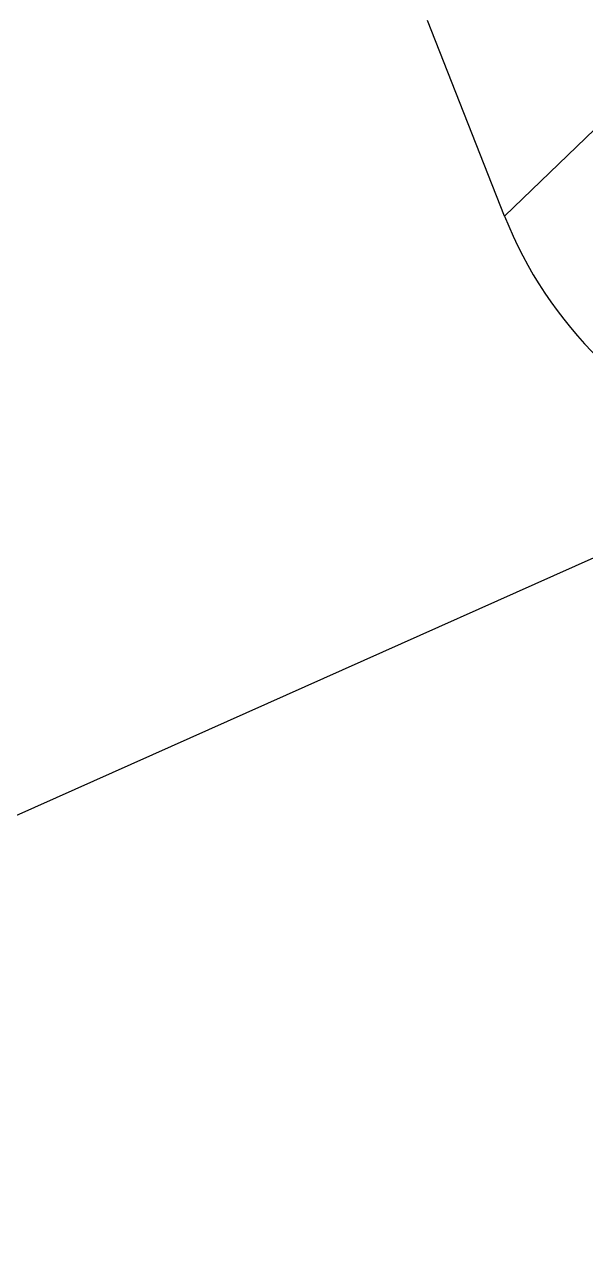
# Model space of a CAD drawing. Extents: x -87 to 205, y -109 to 47.
# Drawn here: x -45.84 to -39.86, y 24.06 to 37.17 of the extents above; entities that cross this region are included whole.
import ezdxf

# ---------------------------------------------------------------- set-up
doc = ezdxf.new("R2010")
doc.units = 0
doc.layers.get('0').update_dxf_attribs({"linetype": 'CONTINUOUS'})

msp = doc.modelspace()

# ---------------------------------------------------------------- linework, layer by layer
at = {"color": 7, "linetype": 'CONTINUOUS'}
for p, q in [((-34.919, 40.733), (-40.724, 35.127)), ((-40.724, 35.127), (-41.547, 37.214)), ((-67.652, 19.028), (-37.713, 32.404))]:
    msp.add_line(p, q, dxfattribs=at)
msp.add_circle((0, 0), 43.676, dxfattribs=at)
for centre, radius, start, end in [((0, 0), 45, 141.9289, 128.273), ((-36.661, 36.727), 4.368, 201.5, 249.893)]:
    msp.add_arc(centre, radius, start, end, dxfattribs=at)

doc.saveas('drawing.dxf')
